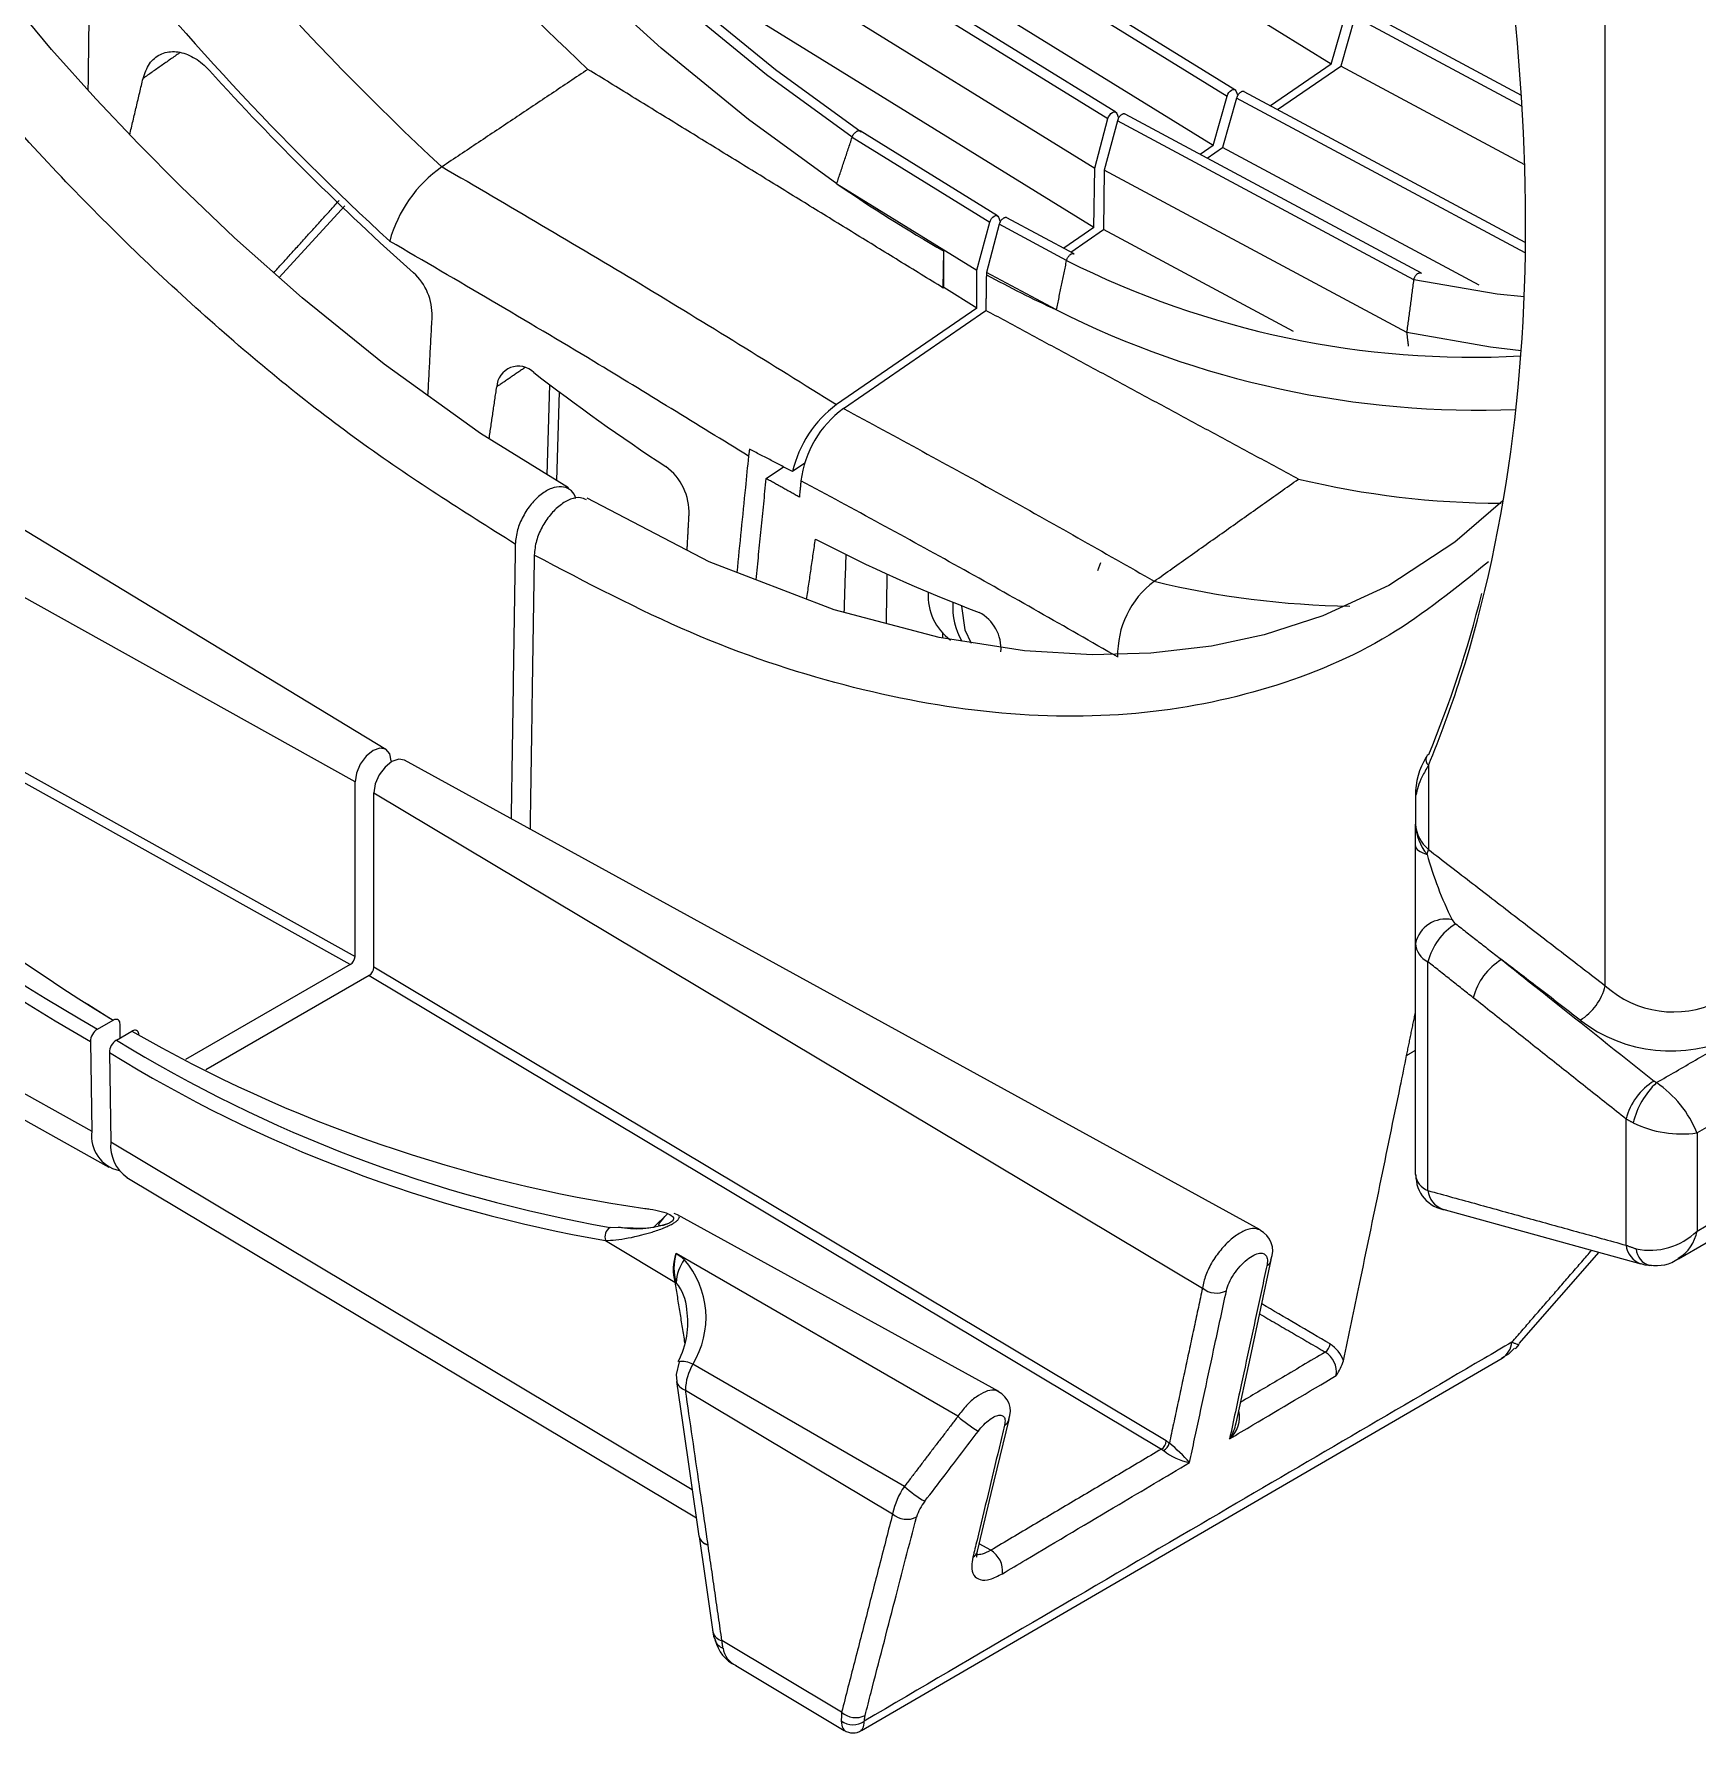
# Model space of a CAD drawing. Extents: x 8 to 113, y 1 to 87.
# Drawn here: x 69.386 to 71.872, y 59.251 to 61.791 of the extents above; entities that cross this region are included whole.
import ezdxf

# ---------------------------------------------------------------- set-up
doc = ezdxf.new("R2010")
doc.units = 0
doc.header["$MEASUREMENT"] = 0
doc.layers.add('OBJECT', color=7, linetype='CONTINUOUS')

msp = doc.modelspace()

# ---------------------------------------------------------------- linework, layer by layer
at = {"layer": 'OBJECT', "linetype": 'Continuous', "lineweight": 15}
for p, q in [((71.7353, 60.3681), (71.7353, 62.5065)), ((71.3257, 61.7461), (70.7549, 62.0988)), ((71.1816, 61.7077), (70.611, 62.0602)), ((70.6164, 62.0402), (71.1699, 61.6983)), ((71.0035, 61.6741), (70.4492, 62.0164)), ((70.4371, 62.007), (70.9918, 61.6645)), ((71.1489, 61.6244), (70.5753, 61.9788)), ((70.4083, 61.9389), (70.9721, 61.5907)), ((70.9708, 61.5017), (70.3942, 61.8579)), ((71.3257, 61.7461), (71.3467, 61.82)), ((71.3609, 61.817), (71.3398, 61.7431)), ((71.6109, 61.6827), (71.3609, 61.817)), ((71.6099, 61.699), (71.3724, 61.8265)), ((71.3257, 61.7461), (71.235, 61.6836)), ((71.2454, 61.6781), (71.3398, 61.7431)), ((71.6148, 61.5955), (71.3398, 61.7431)), ((71.1831, 61.7059), (71.1859, 61.6993)), ((71.1489, 61.6244), (71.1699, 61.6983)), ((71.1841, 61.6953), (71.163, 61.6214)), ((71.6154, 61.4637), (71.1841, 61.6953)), ((71.6157, 61.4792), (71.1956, 61.7048)), ((70.9721, 61.5907), (70.9918, 61.6645)), ((71.0059, 61.6614), (70.9862, 61.5877)), ((71.0051, 61.6721), (71.0076, 61.6655)), ((71.4493, 61.4234), (71.0059, 61.6614)), ((71.4604, 61.4334), (71.0175, 61.6712)), ((70.6093, 61.6366), (70.815, 61.5096)), ((70.8267, 61.5193), (70.6212, 61.6462)), ((71.1489, 61.6244), (71.1295, 61.611)), ((71.1399, 61.6054), (71.163, 61.6214)), ((71.547, 61.4153), (71.163, 61.6214)), ((70.9708, 61.5017), (70.9721, 61.5907)), ((70.9862, 61.5877), (70.9849, 61.4987)), ((71.4388, 61.3447), (70.9862, 61.5877)), ((70.5863, 61.5672), (70.7958, 61.4378)), ((69.7527, 61.427), (69.8511, 61.534)), ((70.7958, 61.4378), (70.815, 61.5096)), ((70.8291, 61.5066), (70.81, 61.4347)), ((70.8283, 61.5173), (70.8308, 61.5106)), ((70.93, 61.4524), (70.8291, 61.5066)), ((70.9413, 61.4623), (70.8407, 61.5163)), ((69.9124, 60.7214), (68.6522, 61.4853)), ((70.9708, 61.5017), (70.9257, 61.4707)), ((70.9361, 61.4651), (70.9849, 61.4987)), ((71.2693, 61.3461), (70.9849, 61.4987)), ((70.7455, 61.4113), (70.7463, 61.4664)), ((70.7463, 61.4119), (70.7463, 61.4664)), ((70.7958, 61.3813), (70.7958, 61.4378)), ((70.9148, 61.3785), (70.81, 61.4347)), ((70.81, 61.4347), (70.81, 61.4309)), ((70.7463, 61.4119), (70.7455, 61.4113)), ((70.7958, 61.3813), (70.7463, 61.4119)), ((69.8661, 60.673), (68.5717, 61.3946)), ((70.7958, 61.3813), (70.5861, 61.2369)), ((70.5963, 61.2312), (70.8092, 61.3778)), ((70.1534, 61.1321), (70.1576, 61.2665)), ((70.1715, 61.2561), (70.1673, 61.1235)), ((70.5388, 61.1495), (70.5204, 61.1368)), ((70.4809, 61.1263), (70.5066, 61.144)), ((69.859, 60.3997), (68.6324, 61.0835)), ((68.6394, 61.0958), (69.8661, 60.4119)), ((70.9768, 60.9888), (70.9812, 61.001)), ((70.7445, 60.8948), (70.7445, 60.8878)), ((69.92, 60.7041), (69.92, 60.7025)), ((71.2194, 60.0029), (69.9402, 60.7054)), ((71.4709, 60.6976), (71.4709, 60.5718)), ((68.545, 60.6676), (69.4726, 60.1504)), ((69.8661, 60.4119), (69.8661, 60.673)), ((69.8944, 60.3956), (69.8944, 60.6566)), ((69.8944, 60.6566), (71.1331, 59.9161)), ((71.4515, 60.653), (71.4515, 60.6097)), ((68.5547, 60.6227), (69.498, 60.0969)), ((71.8448, 59.9598), (72.7957, 60.5126)), ((71.4515, 60.0859), (71.4515, 60.4314)), ((69.859, 60.3997), (69.6129, 60.2576)), ((71.079, 59.6874), (69.8944, 60.3956)), ((71.4701, 60.0619), (71.4701, 60.4039)), ((69.8873, 60.3834), (69.6431, 60.2424)), ((69.8873, 60.3834), (71.0718, 59.6753)), ((69.4812, 60.3031), (69.5043, 60.3164)), ((69.5152, 60.2901), (69.5149, 60.3105)), ((69.4706, 60.2845), (69.4726, 60.1504)), ((69.5095, 60.2867), (69.5326, 60.3001)), ((69.4989, 60.2682), (69.5009, 60.1341)), ((71.7664, 59.9801), (71.7664, 60.1688)), ((70.3703, 59.6144), (69.5009, 60.1341)), ((71.8725, 60.148), (71.8725, 60.0013)), ((69.5252, 60.0812), (70.3764, 59.5723)), ((71.4922, 60.0341), (71.7884, 59.9523)), ((70.348, 60.0253), (70.3434, 60.0274)), ((70.8285, 59.7616), (70.3482, 60.0253)), ((70.2404, 59.9869), (70.3444, 59.9248)), ((70.7674, 59.7243), (70.346, 59.9675)), ((71.6064, 59.8332), (71.7262, 59.9695)), ((70.6875, 59.6193), (70.371, 59.802)), ((70.6234, 59.2545), (71.5812, 59.8112)), ((70.3602, 59.7636), (70.6699, 59.5785)), ((70.3803, 59.5452), (70.3805, 59.5443)), ((70.7967, 59.5224), (70.7968, 59.5228)), ((70.8166, 59.524), (70.7994, 59.5336)), ((70.5936, 59.282), (70.4147, 59.3889)), ((70.4354, 59.3515), (70.5974, 59.2547))]:
    msp.add_line(p, q, dxfattribs=at)
at = {"layer": 'OBJECT', "linetype": 'Continuous', "lineweight": 15, "flags": 128}
for points in [[(70.5863, 61.5672), (70.4543, 61.6632), (70.324, 61.7697), (70.1962, 61.8861), (70.0715, 62.0118), (69.9507, 62.146), (69.8345, 62.2879), (69.7235, 62.4368), (69.6184, 62.5917), (69.5198, 62.7518), (69.4283, 62.9161), (69.3443, 63.0838), (69.2684, 63.2539), (69.201, 63.4253), (69.1425, 63.597), (69.0933, 63.7682), (69.0535, 63.9378), (69.0235, 64.1048), (69.0046, 64.2557)], [(70.6093, 61.6366), (70.4814, 61.7298), (70.3551, 61.8331), (70.2311, 61.9461), (70.1102, 62.068), (69.9931, 62.1981), (69.8805, 62.3358), (69.7729, 62.4801), (69.671, 62.6304), (69.5754, 62.7856), (69.4867, 62.945), (69.4053, 63.1076), (69.3317, 63.2725)], [(70.6226, 61.6443), (70.4947, 61.7375), (70.3684, 61.8408), (70.2444, 61.9537), (70.1235, 62.0756), (70.0064, 62.2058), (69.8938, 62.3434), (69.7862, 62.4878), (69.6843, 62.6381), (69.5887, 62.7933), (69.5, 62.9527), (69.4186, 63.1153), (69.345, 63.2802)], [(70.1851, 61.1125), (70.0539, 61.1936), (69.9098, 61.2972), (69.7872, 61.3964), (69.6857, 61.4864), (69.605, 61.5634), (69.5418, 61.6272), (69.4785, 61.6942), (69.4124, 61.7678), (69.2731, 61.936)], [(71.1699, 61.6983), (71.171, 61.701), (71.1725, 61.7036), (71.1744, 61.7057), (71.1765, 61.7073), (71.1786, 61.7081), (71.1805, 61.7082), (71.1821, 61.7074), (71.1831, 61.7059)], [(70.9918, 61.6645), (70.9928, 61.6672), (70.9944, 61.6698), (70.9963, 61.6721), (70.9984, 61.6737), (71.0005, 61.6745), (71.0025, 61.6745), (71.004, 61.6737), (71.0051, 61.6721)], [(70.815, 61.5096), (70.816, 61.5124), (70.8176, 61.515), (70.8195, 61.5172), (70.8216, 61.5188), (70.8238, 61.5197), (70.8257, 61.5197), (70.8272, 61.5189), (70.8283, 61.5173)], [(71.614, 61.3981), (71.5736, 61.4022), (71.4493, 61.4234)], [(71.6096, 61.3176), (71.5639, 61.3226), (71.4388, 61.3447)], [(71.5823, 61.0933), (71.5105, 61.0311), (71.4115, 60.9666), (71.313, 60.921), (71.2252, 60.8928), (71.1466, 60.8759), (71.056, 60.8652), (70.9684, 60.8627), (70.8669, 60.8687), (70.7392, 60.8886), (70.5823, 60.9301), (70.3956, 61.0021), (70.213, 61.0969)], [(70.7728, 60.9356), (70.7777, 60.9002), (70.7874, 60.8801)], [(69.92, 60.7041), (69.918, 60.7148), (69.9121, 60.7216), (69.9034, 60.7233), (69.8931, 60.7197), (69.8827, 60.7113), (69.874, 60.6996), (69.8682, 60.6861), (69.8661, 60.673)], [(69.9402, 60.7054), (69.9317, 60.7069), (69.9213, 60.7033), (69.911, 60.695), (69.9023, 60.6832), (69.8964, 60.6697), (69.8944, 60.6566)], [(71.4515, 60.5771), (71.4518, 60.5753), (71.4527, 60.5736), (71.4541, 60.5718), (71.4561, 60.5702), (71.4586, 60.5686), (71.4616, 60.5671), (71.4651, 60.5657), (71.469, 60.5645)], [(70.3332, 60.0269), (70.3122, 60.0065), (70.2988, 60.005), (70.2474, 60.0068), (70.2474, 60.0068)], [(71.1837, 59.7142), (71.2048, 59.8128), (71.236, 59.9583)], [(71.7885, 59.9528), (71.7945, 59.9509), (71.8049, 59.9496)], [(71.5807, 59.8119), (71.5909, 59.8176), (71.5998, 59.8262)], [(71.6059, 59.8318), (71.6014, 59.8263), (71.6005, 59.8254)], [(70.3505, 59.8059), (70.3461, 59.7868), (70.3477, 59.7713)], [(70.3467, 59.7765), (70.3556, 59.7149), (70.3803, 59.5452)], [(70.7967, 59.5224), (70.8173, 59.6087), (70.8439, 59.7197)], [(70.3804, 59.5446), (70.3895, 59.4821), (70.4012, 59.4018)], [(70.7955, 59.5143), (70.7958, 59.5138), (70.7962, 59.5198), (70.797, 59.5227)], [(70.4008, 59.4051), (70.4023, 59.3958), (70.4047, 59.39)]]:
    msp.add_lwpolyline(points, dxfattribs=at)
at = {"layer": 'OBJECT', "linetype": 'Continuous', "lineweight": 15}
for centre, radius, start, end in [((73.1405, 64.8597), 4.2786, 208.5124, 226.8495), ((72.781, 64.5978), 4.0974, 215.5497, 227.1807), ((72.7094, 64.5229), 4.1283, 218.2519, 227.4545), ((72.5741, 64.3826), 3.9447, 222.1298, 228.3718), ((70.1104, 61.4289), 0.1995, 124.9797, 164.7588), ((71.9982, 63.6306), 2.5002, 235.6173, 239.9541), ((71.5383, 62.6595), 1.3517, 243.2503, 272.9956), ((69.8955, 61.3708), 0.0859, 358.3208, 47.4591), ((71.8068, 63.2909), 2.1102, 241.8113, 244.9936), ((71.5464, 62.6345), 1.4059, 243.302, 272.2525), ((70.1105, 61.2619), 0.0326, 45.3067, 177.156), ((72.0157, 63.7175), 3.0758, 232.2659, 236.7797), ((70.6893, 61.0975), 0.1735, 126.5045, 166.8985), ((70.6901, 61.1034), 0.1585, 126.3111, 172.8413), ((70.2806, 61.0757), 0.085, 357.3466, 53.9469), ((71.5814, 62.3964), 1.3068, 256.5114, 269.9201), ((71.5678, 62.968), 2.1816, 242.325, 249.3668), ((71.1439, 60.8629), 0.1377, 127.1658, 181.3967), ((71.373, 62.2677), 1.3321, 256.4404, 269.1502), ((70.8047, 60.951), 0.0819, 176.4072, 233.7508), ((71.4837, 63.5039), 3.7521, 223.4364, 238.16), ((70.8649, 60.9347), 0.1052, 176.7795, 209.3894), ((70.7701, 60.8716), 0.0619, 356.1218, 62.1246), ((71.337, 63.5188), 3.7128, 225.0045, 240.0109), ((71.3569, 63.5432), 3.7653, 225.0682, 239.9354), ((71.5583, 60.6533), 0.1068, 148.0785, 180.4252), ((71.478, 60.7061), 0.011, 160.2965, 230.3558), ((71.4758, 60.7061), 0.009, 118.6887, 155.3192), ((71.5056, 60.6135), 0.0542, 183.9931, 230.2206), ((71.5232, 60.6114), 0.0716, 181.3465, 220.8559), ((71.4219, 60.581), 0.0499, 340.6885, 349.3851), ((72.004, 60.7128), 0.5552, 195.4894, 206.3121), ((71.4967, 60.4215), 0.0462, 77.9365, 167.6263), ((71.5221, 60.4753), 0.018, 208.6298, 234.9507), ((71.5606, 60.381), 0.0933, 121.5367, 165.7948), ((69.8507, 60.4126), 0.0154, 302.6069, 357.3893), ((71.484, 60.4334), 0.0326, 183.4693, 244.7152), ((69.8791, 60.3963), 0.0153, 302.4751, 357.521), ((71.6282, 60.3273), 0.0931, 121.0479, 165.8458), ((71.6522, 60.389), 0.0857, 302.2991, 345.8813), ((71.8375, 60.4817), 0.1528, 228.0295, 295.6083), ((71.8331, 60.4916), 0.2211, 232.3348, 295.8846), ((69.4932, 60.2839), 0.0227, 122.1234, 178.4513), ((69.5215, 60.2675), 0.0227, 122.1234, 178.4513), ((70.6133, 62.0839), 2.1091, 238.4406, 260.0082), ((70.6085, 62.1716), 2.1588, 240.1049, 261.7618), ((70.5971, 62.0457), 2.0894, 238.291, 260.171), ((71.8568, 60.146), 0.0932, 121.3164, 165.83), ((71.8963, 60.1342), 0.1227, 133.495, 166.4439), ((71.719, 60.0864), 0.1653, 21.8666, 55.832), ((71.8494, 60.3125), 0.1661, 244.1707, 277.9708), ((69.5244, 60.143), 0.0523, 171.8751, 257.7743), ((69.5604, 60.1294), 0.0597, 175.4559, 233.8985), ((71.479, 60.088), 0.0275, 184.2974, 251.28), ((71.5033, 60.0837), 0.0511, 178.1161, 263.3704), ((71.5032, 60.0655), 0.0333, 186.2346, 250.5945), ((70.2574, 59.9921), 0.0177, 124.2265, 196.9892), ((70.2875, 60.1433), 0.1385, 258.5019, 288.8302), ((71.2037, 59.9715), 0.0344, 337.2747, 63.922), ((71.7996, 59.9838), 0.0334, 186.3138, 250.5177), ((71.802, 60.0736), 0.101, 258.3055, 314.244), ((71.8147, 60.0111), 0.0586, 300.4723, 350.3102), ((70.414, 59.9436), 0.0722, 160.5794, 195.0945), ((70.4193, 59.9461), 0.0764, 163.7175, 196.8156), ((70.4127, 59.9203), 0.0666, 144.664, 176.7979), ((70.2585, 59.8718), 0.1324, 328.1742, 41.0639), ((71.2227, 59.9614), 0.0137, 299.2461, 345.8161), ((71.8093, 59.9767), 0.0279, 184.1168, 254.5538), ((71.8124, 60.005), 0.0553, 259.0617, 305.6786), ((70.3309, 59.8894), 0.0378, 66.2171, 69.194), ((70.2935, 59.8802), 0.0686, 3.2359, 39.7555), ((71.154, 59.9408), 0.0323, 229.7281, 297.447), ((70.2402, 59.8644), 0.1235, 331.9949, 9.177), ((12.9876, -39.5288), 115.2205, 59.582276, 59.641062), ((71.3085, 59.8332), 0.0153, 302.1619, 356.7762), ((71.295, 59.7882), 0.0527, 21.3922, 56.9139), ((71.5636, 59.8385), 0.0324, 302.8581, 354.1052), ((70.3548, 59.7738), 0.0325, 60.2001, 98.0585), ((70.4411, 59.7615), 0.081, 149.9712, 178.4722), ((71.2979, 59.79), 0.0356, 352.502, 58.2943), ((71.2457, 59.8421), 0.1043, 327.0468, 340.5857), ((70.3642, 59.7814), 0.0182, 195.6381, 257.2866), ((70.8136, 59.7321), 0.0323, 337.5606, 63.3153), ((70.8937, 59.8678), 0.1912, 228.6559, 239.9535), ((71.1451, 59.7236), 0.0436, 310.8457, 12.2556), ((70.8301, 59.7233), 0.0142, 300.3338, 345.3104), ((71.1189, 59.7269), 0.0657, 326.4455, 348.9579), ((71.0639, 59.6882), 0.0151, 301.5824, 357.2707), ((71.0658, 59.6888), 0.0183, 300.1688, 345.5321), ((70.9216, 59.4864), 0.2557, 41.2805, 50.6855), ((71.1294, 59.7398), 0.0861, 230.9003, 259.5424), ((70.7739, 59.558), 0.106, 144.6398, 168.8551), ((70.8091, 59.7548), 0.1821, 228.0879, 239.9484), ((70.7754, 59.5518), 0.0732, 141.6793, 162.5763), ((70.6911, 59.6019), 0.0316, 227.8187, 297.0848), ((70.3978, 59.55), 0.0181, 195.2583, 257.464), ((70.3979, 59.5494), 0.0181, 195.3347, 257.4591), ((70.7829, 59.526), 0.0143, 299.238, 345.4807), ((70.7982, 59.493), 0.036, 353.4319, 59.3207), ((70.4186, 59.4066), 0.0181, 195.375, 257.4242), ((70.4224, 59.3964), 0.0196, 199.8519, 251.6145), ((70.4582, 59.4018), 0.0548, 192.4289, 245.764), ((70.449, 59.3821), 0.033, 187.4881, 246.1998), ((70.6104, 59.2917), 0.0287, 232.7817, 306.7571), ((70.6148, 59.3056), 0.0318, 227.9622, 295.9096), ((70.6106, 59.2729), 0.0221, 233.7273, 304.935)]:
    msp.add_arc(centre, radius, start, end, dxfattribs=at)
for centre, major_axis, ratio, start_param, end_param in [((69.4246, 62.7289), (-1.5635, 2.6147), 0.587369, 3.619143, 4.284163), ((70.6703, 60.9369), (0.0756, 2.368), 0.030755, 1.539517, 1.576293), ((70.7021, 60.9166), (0.0429, 2.3867), 0.017594, 1.542851, 1.574063), ((69.435, 62.7352), (-1.556, 2.6017), 0.587418, 3.551861, 3.672539), ((69.4246, 62.7289), (-1.5635, 2.6147), 0.587369, 3.551908, 3.619143), ((69.4914, 62.7677), (-1.523, 2.6382), 0.557225, 2.324286, 2.345063)]:
    msp.add_ellipse(centre, major_axis=major_axis, ratio=ratio, start_param=start_param, end_param=end_param, dxfattribs=at)
for points, knots in [([(70.1057, 61.0283), (70.0275, 61.0775), (69.8712, 61.1758), (69.641, 61.3647), (69.417, 61.5816), (69.2034, 61.8267), (69.0041, 62.0955), (68.8238, 62.3821), (68.6658, 62.6815), (68.5326, 62.9886), (68.4265, 63.2981), (68.3495, 63.6047), (68.3027, 63.9033), (68.287, 64.1886), (68.3027, 64.4558), (68.3495, 64.7003), (68.4265, 64.9179), (68.5326, 65.1051), (68.6658, 65.2582), (68.8237, 65.3757), (69.0047, 65.4518), (69.1545, 65.4882), (69.2474, 65.4858), (69.2683, 65.4852)], [0, 0, 0, 0, 0.0484559, 0.0969118, 0.1453677, 0.1947963, 0.2442249, 0.2936534, 0.343082, 0.3925105, 0.4419391, 0.4913677, 0.5407963, 0.5902248, 0.6396534, 0.689082, 0.7385106, 0.7879391, 0.8373677, 0.8867962, 0.9362248, 0.9856534, 1, 1, 1, 1]), ([(69.5492, 61.7245), (69.5519, 61.7324), (69.5574, 61.7481), (69.5743, 61.762), (69.5954, 61.7665), (69.6186, 61.7606), (69.6367, 61.7487), (69.6459, 61.7392), (69.6485, 61.7364)], [0, 0, 0, 0, 0.189241, 0.378536, 0.566068, 0.74931, 0.928153, 1, 1, 1, 1]), ([(71.1956, 61.7048), (71.1954, 61.7048), (71.1951, 61.7051), (71.1943, 61.7052), (71.1932, 61.7052), (71.1921, 61.7049), (71.1909, 61.7044), (71.1897, 61.7037), (71.1886, 61.7027), (71.1875, 61.7016), (71.1865, 61.7003), (71.1856, 61.6989), (71.1847, 61.6972), (71.1843, 61.696), (71.1841, 61.6953)], [0, 0, 0, 0, 0.035966, 0.120652, 0.205347, 0.290057, 0.374751, 0.459474, 0.544167, 0.62884, 0.713559, 0.798281, 0.882989, 1, 1, 1, 1]), ([(71.0175, 61.6712), (71.0174, 61.6712), (71.017, 61.6714), (71.0163, 61.6716), (71.0153, 61.6716), (71.0141, 61.6714), (71.013, 61.6709), (71.0118, 61.6702), (71.0106, 61.6692), (71.0095, 61.6681), (71.0085, 61.6669), (71.0076, 61.6655), (71.0066, 61.6637), (71.0062, 61.6623), (71.0059, 61.6614)], [0, 0, 0, 0, 0.022434, 0.106017, 0.189643, 0.273241, 0.356828, 0.440437, 0.524072, 0.607688, 0.691278, 0.774877, 0.858518, 1, 1, 1, 1]), ([(70.6093, 61.6366), (70.6095, 61.6371), (70.6098, 61.6381), (70.6106, 61.6396), (70.6115, 61.641), (70.6125, 61.6423), (70.6136, 61.6435), (70.6147, 61.6446), (70.6159, 61.6454), (70.6171, 61.6461), (70.6182, 61.6465), (70.6193, 61.6467), (70.6203, 61.6466), (70.6209, 61.6464), (70.6212, 61.6462), (70.6212, 61.6462)], [0, 0, 0, 0, 0.082153, 0.164322, 0.24646, 0.328583, 0.410731, 0.492862, 0.574978, 0.657116, 0.739219, 0.821371, 0.903474, 0.985582, 1, 1, 1, 1]), ([(69.9963, 61.5926), (70.0956, 61.5345), (70.295, 61.4178), (70.4889, 61.2974), (70.5861, 61.2369)], [0, 0, 0, 0, 0.498244, 1, 1, 1, 1]), ([(70.8407, 61.5163), (70.8406, 61.5163), (70.8403, 61.5166), (70.8395, 61.5167), (70.8385, 61.5168), (70.8374, 61.5165), (70.8362, 61.516), (70.835, 61.5153), (70.8339, 61.5144), (70.8327, 61.5133), (70.8317, 61.512), (70.8308, 61.5106), (70.8299, 61.5088), (70.8294, 61.5074), (70.8291, 61.5066)], [0, 0, 0, 0, 0.022434, 0.106062, 0.189632, 0.273285, 0.356869, 0.440475, 0.52405, 0.607673, 0.691298, 0.774894, 0.858494, 1, 1, 1, 1]), ([(70.4544, 61.1599), (70.3775, 61.2073), (70.201, 61.3162), (70.0201, 61.4218), (69.9179, 61.4814)], [0, 0, 0, 0, 0.435478, 1, 1, 1, 1]), ([(70.93, 61.4524), (70.9301, 61.453), (70.9303, 61.454), (70.9309, 61.4555), (70.9317, 61.457), (70.9326, 61.4584), (70.9336, 61.4597), (70.9347, 61.4607), (70.9358, 61.4616), (70.937, 61.4623), (70.9382, 61.4627), (70.9393, 61.4628), (70.9404, 61.4627), (70.941, 61.4624), (70.9413, 61.4623)], [0, 0, 0, 0, 0.083599, 0.167189, 0.25079, 0.334337, 0.417938, 0.501498, 0.585051, 0.668568, 0.752167, 0.835691, 0.919285, 1, 1, 1, 1]), ([(71.4493, 61.4234), (71.4494, 61.4239), (71.4495, 61.425), (71.45, 61.4266), (71.4507, 61.4281), (71.4515, 61.4295), (71.4525, 61.4308), (71.4535, 61.4319), (71.4547, 61.4328), (71.4559, 61.4334), (71.457, 61.4338), (71.4582, 61.4339), (71.4593, 61.4338), (71.46, 61.4336), (71.4604, 61.4334), (71.4604, 61.4334)], [0, 0, 0, 0, 0.084091, 0.168186, 0.252003, 0.335404, 0.418489, 0.501384, 0.584062, 0.666721, 0.749402, 0.832098, 0.914743, 0.997391, 1, 1, 1, 1]), ([(70.5963, 61.2312), (70.675, 61.1885), (70.8317, 61.1036), (70.9848, 61.0163), (71.061, 60.9729)], [0, 0, 0, 0, 0.502457, 1, 1, 1, 1]), ([(70.4544, 61.1599), (70.4528, 61.1442), (70.447, 61.0863), (70.4412, 61.0284), (70.437, 60.9861)], [0, 0, 0, 0, 0.270909, 1, 1, 1, 1]), ([(71.0063, 60.8596), (70.9276, 60.9046), (70.7717, 60.9938), (70.612, 61.0803), (70.5328, 61.1232)], [0, 0, 0, 0, 0.504604, 1, 1, 1, 1]), ([(70.1958, 61.0966), (70.1956, 61.0976), (70.1944, 61.1038), (70.1873, 61.1107), (70.1752, 61.1154), (70.1601, 61.1127), (70.1442, 61.1036), (70.1292, 61.0888), (70.1168, 61.0702), (70.1078, 61.0489), (70.1064, 61.0354), (70.1057, 61.0283)], [0, 0, 0, 0, 0.021888, 0.142587, 0.263282, 0.383978, 0.504675, 0.62537, 0.746064, 0.866758, 1, 1, 1, 1]), ([(70.212, 61.0947), (70.2091, 61.096), (70.2024, 61.0992), (70.1883, 61.0963), (70.1725, 61.0873), (70.1575, 61.0725), (70.1451, 61.0539), (70.1361, 61.0326), (70.1347, 61.0191), (70.134, 61.012)], [0, 0, 0, 0, 0.108187, 0.254292, 0.400399, 0.546502, 0.692606, 0.838707, 1, 1, 1, 1]), ([(71.5607, 61.0021), (71.5127, 60.963), (71.4136, 60.8825), (71.2352, 60.8078), (71.0363, 60.7685), (70.8226, 60.7702), (70.5987, 60.8118), (70.3684, 60.8888), (70.2122, 60.9709), (70.134, 61.012)], [0, 0, 0, 0, 0.136959, 0.282232, 0.427506, 0.57278, 0.715187, 0.857593, 1, 1, 1, 1]), ([(71.4709, 60.6976), (71.4676, 60.6919), (71.4571, 60.6737), (71.4541, 60.6614), (71.4521, 60.653)], [0, 0, 0, 0, 0.315346, 1, 1, 1, 1]), ([(71.4515, 60.5771), (71.4515, 60.5825), (71.4515, 60.5933), (71.4515, 60.604), (71.4515, 60.6096), (71.4515, 60.6097)], [0, 0, 0, 0, 0.4943906, 0.9888844, 1, 1, 1, 1]), ([(71.4515, 60.4314), (71.4515, 60.4365), (71.4515, 60.456), (71.4515, 60.493), (71.4515, 60.5394), (71.4515, 60.5656), (71.4515, 60.5771)], [0, 0, 0, 0, 0.130726, 0.501368, 0.781612, 1, 1, 1, 1]), ([(71.8725, 60.0013), (72.0197, 60.0868), (72.3325, 60.2687), (72.6454, 60.4505), (72.811, 60.5468)], [0, 0, 0, 0, 0.470469, 1, 1, 1, 1]), ([(71.5802, 60.4071), (71.6033, 60.3887), (71.6794, 60.3282), (71.7554, 60.2677), (71.8083, 60.2256)], [0, 0, 0, 0, 0.304153, 1, 1, 1, 1]), ([(71.698, 60.3166), (71.6767, 60.3329), (71.6375, 60.3631), (71.5982, 60.3933), (71.5802, 60.4071)], [0, 0, 0, 0, 0.540759, 1, 1, 1, 1]), ([(69.5149, 60.3105), (69.5148, 60.3118), (69.5145, 60.3144), (69.5126, 60.3169), (69.5099, 60.3181), (69.5069, 60.3177), (69.505, 60.3168), (69.5043, 60.3164)], [0, 0, 0, 0, 0.217078, 0.434153, 0.651225, 0.868323, 1, 1, 1, 1]), ([(69.5432, 60.2942), (69.543, 60.2955), (69.5428, 60.2981), (69.5409, 60.3006), (69.5381, 60.3017), (69.5352, 60.3014), (69.5333, 60.3004), (69.5326, 60.3001)], [0, 0, 0, 0, 0.217078, 0.434153, 0.651225, 0.868323, 1, 1, 1, 1]), ([(71.3441, 59.8074), (71.352, 59.8456), (71.3804, 59.9822), (71.4118, 60.1343), (71.4352, 60.2482), (71.4383, 60.2637)], [0, 0, 0, 0, 0.251318, 0.898073, 1, 1, 1, 1]), ([(70.2992, 60.0351), (70.3019, 60.0347), (70.3169, 60.0327), (70.3337, 60.0289), (70.3423, 60.0222), (70.3424, 60.0184), (70.3403, 60.0157), (70.3369, 60.0134), (70.3323, 60.0114), (70.312, 60.0046), (70.3232, 60.0163), (70.3332, 60.0269)], [0, 0, 0, 0, 0.072209, 0.410134, 0.526247, 0.583175, 0.618627, 0.64841, 0.681436, 0.714145, 1, 1, 1, 1]), ([(70.2404, 59.9869), (70.2455, 59.9873), (70.2612, 59.9883), (70.2851, 59.9926), (70.3104, 59.9996), (70.3243, 60.0045), (70.3346, 60.0089), (70.3406, 60.012), (70.3455, 60.0151), (70.3494, 60.0183), (70.3514, 60.0222), (70.3514, 60.0249), (70.3482, 60.0253), (70.3482, 60.0253)], [0, 0, 0, 0, 0.139909, 0.426726, 0.525458, 0.632252, 0.673651, 0.717622, 0.757605, 0.80319, 0.871204, 0.999321, 1, 1, 1, 1]), ([(71.2192, 60.0029), (71.2157, 60.0041), (71.2086, 60.0064), (71.1938, 60.0017), (71.1777, 59.9914), (71.1617, 59.9756), (71.1477, 59.9562), (71.1371, 59.9351), (71.1344, 59.9224), (71.1331, 59.9161)], [0, 0, 0, 0, 0.136721, 0.276435, 0.416806, 0.559565, 0.705453, 0.853034, 1, 1, 1, 1]), ([(70.3583, 59.9588), (70.3563, 59.9603), (70.3523, 59.9631), (70.3482, 59.966), (70.3461, 59.9675), (70.346, 59.9675)], [0, 0, 0, 0, 0.4894051, 0.9788315, 1, 1, 1, 1]), ([(71.1689, 59.9121), (71.17, 59.916), (71.1723, 59.9237), (71.1798, 59.9368), (71.1892, 59.949), (71.1996, 59.959), (71.2099, 59.9658), (71.2189, 59.9687), (71.2258, 59.9676), (71.2299, 59.9625), (71.2305, 59.9556), (71.2296, 59.9508), (71.2294, 59.9495)], [0, 0, 0, 0, 0.10987, 0.219885, 0.328153, 0.433716, 0.537367, 0.640696, 0.745292, 0.852188, 0.961463, 1, 1, 1, 1]), ([(71.2294, 59.9495), (71.2268, 59.9376), (71.214, 59.8782), (71.1954, 59.7919), (71.1794, 59.7175), (71.1736, 59.6906)], [0, 0, 0, 0, 0.137747, 0.688736, 1, 1, 1, 1]), ([(71.1137, 59.6551), (71.1163, 59.6669), (71.1289, 59.7258), (71.1473, 59.8115), (71.1632, 59.8854), (71.1689, 59.9121)], [0, 0, 0, 0, 0.137597, 0.687988, 1, 1, 1, 1]), ([(71.5958, 59.8351), (71.5819, 59.827), (71.427, 59.7364), (71.1043, 59.5476), (70.7954, 59.3669), (70.6275, 59.2687)], [0, 0, 0, 0, 0.043049, 0.480087, 1, 1, 1, 1]), ([(71.5958, 59.8351), (71.5973, 59.8345), (71.602, 59.8325), (71.6043, 59.8321), (71.6059, 59.8318)], [0, 0, 0, 0, 0.311861, 1, 1, 1, 1]), ([(71.3167, 59.8203), (71.2939, 59.8068), (71.2518, 59.7819), (71.2097, 59.7569), (71.1904, 59.7455)], [0, 0, 0, 0, 0.5411171, 1, 1, 1, 1]), ([(71.1736, 59.6906), (71.1852, 59.6975), (71.2384, 59.7291), (71.2917, 59.7607), (71.3332, 59.7853)], [0, 0, 0, 0, 0.218683, 1, 1, 1, 1]), ([(70.3939, 59.5324), (70.3896, 59.5617), (70.3784, 59.6387), (70.3671, 59.7158), (70.3602, 59.7636)], [0, 0, 0, 0, 0.380125, 1, 1, 1, 1]), ([(70.8281, 59.7611), (70.8259, 59.7622), (70.8207, 59.7647), (70.8088, 59.7618), (70.7946, 59.7538), (70.7799, 59.7409), (70.7716, 59.7298), (70.7674, 59.7243)], [0, 0, 0, 0, 0.159301, 0.367872, 0.577048, 0.788993, 1, 1, 1, 1]), ([(70.798, 59.7023), (70.8006, 59.7056), (70.806, 59.7121), (70.815, 59.7198), (70.8234, 59.7248), (70.8306, 59.7266), (70.8357, 59.725), (70.8386, 59.72), (70.8377, 59.7141), (70.8373, 59.711)], [0, 0, 0, 0, 0.1396896, 0.2793827, 0.4171512, 0.5549715, 0.6954876, 0.8402205, 1, 1, 1, 1]), ([(70.7179, 59.5972), (70.728, 59.6104), (70.7548, 59.6453), (70.7814, 59.6804), (70.798, 59.7023)], [0, 0, 0, 0, 0.376877, 1, 1, 1, 1]), ([(70.8373, 59.711), (70.8345, 59.6996), (70.8208, 59.6423), (70.805, 59.5765), (70.7919, 59.5221), (70.7899, 59.5135)], [0, 0, 0, 0, 0.173989, 0.869944, 1, 1, 1, 1]), ([(70.834, 59.4889), (70.8456, 59.4958), (70.9038, 59.5304), (70.997, 59.5858), (71.0786, 59.6342), (71.1137, 59.6551)], [0, 0, 0, 0, 0.1247507, 0.6237469, 1, 1, 1, 1]), ([(70.6287, 59.277), (70.6317, 59.2884), (70.6464, 59.3455), (70.672, 59.4444), (70.6947, 59.5319), (70.7055, 59.5737)], [0, 0, 0, 0, 0.11543, 0.577155, 1, 1, 1, 1]), ([(70.8166, 59.524), (70.812, 59.5216), (70.8038, 59.5172), (70.7984, 59.5174), (70.796, 59.5174)], [0, 0, 0, 0, 0.5518517, 1, 1, 1, 1]), ([(70.7899, 59.5135), (70.7891, 59.509), (70.7871, 59.4981), (70.7904, 59.4857), (70.8, 59.4789), (70.8149, 59.4792), (70.8276, 59.4857), (70.834, 59.4889)], [0, 0, 0, 0, 0.153581, 0.370943, 0.582193, 0.79098, 1, 1, 1, 1]), ([(70.593, 59.2688), (70.5936, 59.2646), (70.5947, 59.257), (70.5969, 59.256), (70.5978, 59.2555)], [0, 0, 0, 0, 0.567089, 1, 1, 1, 1]), ([(70.623, 59.2553), (70.6239, 59.2558), (70.6259, 59.2568), (70.627, 59.2644), (70.6275, 59.2687)], [0, 0, 0, 0, 0.441733, 1, 1, 1, 1])]:
    msp.add_open_spline(points, degree=3, knots=knots, dxfattribs=at)
for points in [[(69.4673, 61.7067), (69.47, 61.9205)], [(69.6038, 61.7628), (69.5492, 61.7245)], [(70.2143, 61.7382), (69.9963, 61.5926)], [(70.7455, 61.4113), (70.2143, 61.7382)], [(69.5293, 61.6403), (69.5492, 61.7245)], [(70.5863, 61.5672), (70.6093, 61.6366)], [(69.996, 61.5924), (69.9963, 61.5926)], [(69.7447, 61.4341), (69.8426, 61.5423)], [(70.9148, 61.3785), (70.93, 61.4524)], [(70.81, 61.4309), (70.8092, 61.3778)], [(71.4388, 61.3447), (71.4493, 61.4234)], [(71.2766, 61.1256), (70.8092, 61.3778)], [(69.9752, 61.2502), (69.9814, 61.3683)], [(71.4412, 61.3245), (71.4388, 61.3447)], [(70.1203, 61.2924), (70.078, 61.2635)], [(70.0666, 61.1858), (70.078, 61.2635)], [(70.4559, 61.1704), (70.4544, 61.1599)], [(70.5204, 61.1368), (70.4559, 61.1704)], [(70.4658, 60.975), (70.4809, 61.1263)], [(70.5304, 61.0987), (70.4809, 61.1263)], [(70.5328, 61.1232), (70.5304, 61.0987)], [(71.061, 60.9729), (71.2766, 61.1256)], [(70.3626, 61.0192), (70.3655, 61.0718)], [(70.1057, 61.0283), (70.0995, 60.6179)], [(70.5413, 60.9459), (70.5545, 61.036)], [(70.134, 61.012), (70.1278, 60.6023)], [(71.061, 60.9729), (71.0607, 60.9727)], [(71.4709, 60.5718), (71.7353, 60.3681)], [(71.8119, 60.2232), (72.2787, 60.493)], [(71.5118, 60.4606), (71.5802, 60.4071)], [(71.5379, 60.3501), (71.4701, 60.4039)], [(72.3228, 60.407), (71.8725, 60.148)], [(71.7664, 60.1688), (71.5379, 60.3501)], [(71.4383, 60.2637), (71.4515, 60.3282)], [(71.4383, 60.2637), (71.4515, 60.2715)], [(71.8083, 60.2256), (71.8119, 60.2232)], [(71.7771, 60.163), (71.7664, 60.1688)], [(71.4701, 60.0619), (71.7664, 59.9801)], [(71.7664, 59.9801), (71.7815, 59.9747)], [(71.5958, 59.8351), (71.7151, 59.9726)], [(70.3444, 59.9248), (70.3589, 59.8343)], [(71.1331, 59.9161), (71.0836, 59.6842)], [(71.2186, 59.8774), (71.3167, 59.8203)], [(70.7674, 59.7243), (70.6875, 59.6193)], [(71.0718, 59.6753), (70.8166, 59.524)], [(71.0718, 59.6753), (71.075, 59.6729)], [(71.0836, 59.6842), (71.079, 59.6874)], [(70.6699, 59.5785), (70.5936, 59.282)], [(70.394, 59.5317), (70.3939, 59.5324)], [(70.4147, 59.3889), (70.394, 59.5317)], [(70.4162, 59.3778), (70.4147, 59.3889)], [(70.5936, 59.282), (70.593, 59.2688)], [(70.6275, 59.2687), (70.6287, 59.277)]]:
    msp.add_open_spline(points, degree=1, dxfattribs=at)

doc.saveas('drawing.dxf')
